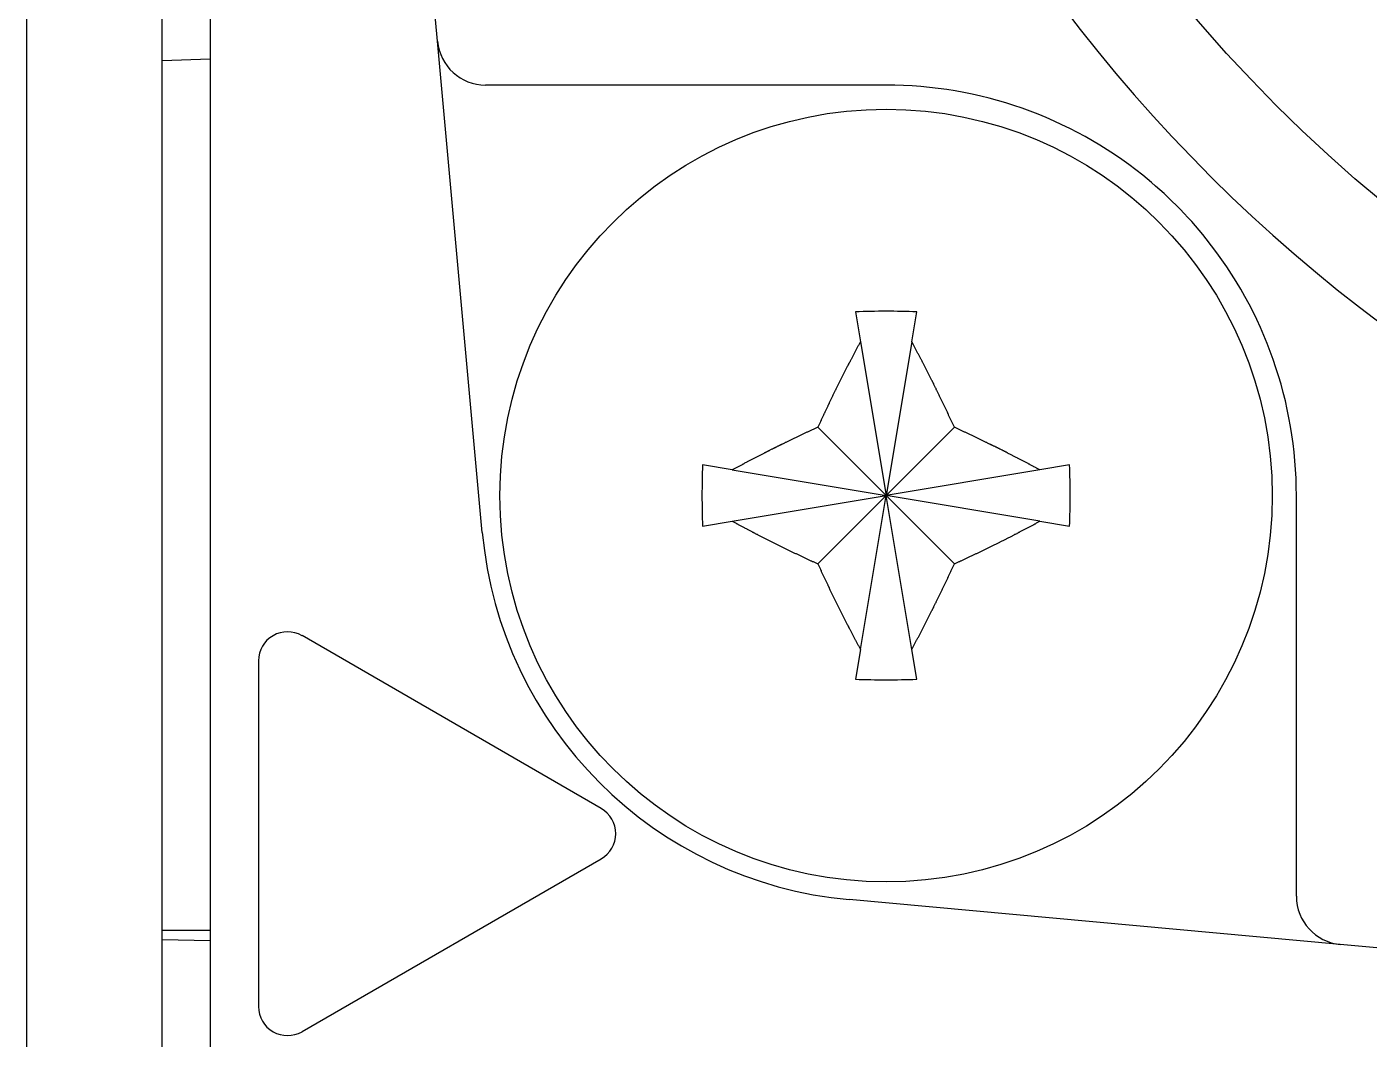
# Model space of a CAD drawing. Extents: x 55 to 320, y 62 to 485.
# Drawn here: x 60.38 to 74.28, y 83.1 to 93.58 of the extents above; entities that cross this region are included whole.
import ezdxf

# ---------------------------------------------------------------- set-up
doc = ezdxf.new("R2010")
doc.units = 0
doc.header["$MEASUREMENT"] = 0
doc.layers.add('FR_QBM1_G14_40U', color=7, linetype='CONTINUOUS')

msp = doc.modelspace()

# ---------------------------------------------------------------- linework, layer by layer
at = {"layer": 'FR_QBM1_G14_40U', "color": 5, "linetype": 'Continuous'}
for p, q in [((60.379, 82.738), (60.379, 124.717)), ((61.779, 82.727), (61.779, 124.727)), ((62.279, 124.727), (62.279, 82.727)), ((64.633, 93.432), (63.864, 101.866)), ((65.096, 88.346), (64.633, 93.432)), ((62.279, 93.245), (61.779, 93.227)), ((69.279, 92.977), (65.131, 92.977)), ((68.962, 90.628), (69.013, 90.32)), ((69.544, 90.32), (69.596, 90.628)), ((69.013, 90.32), (69.279, 88.727)), ((69.544, 90.32), (69.279, 88.727)), ((68.572, 89.434), (69.279, 88.727)), ((69.986, 89.434), (69.279, 88.727)), ((67.686, 88.993), (67.378, 89.044)), ((67.686, 88.993), (69.279, 88.727)), ((70.872, 88.993), (69.279, 88.727)), ((71.18, 89.044), (70.872, 88.993)), ((67.686, 88.462), (69.279, 88.727)), ((68.572, 88.02), (69.279, 88.727)), ((69.013, 87.134), (69.279, 88.727)), ((69.544, 87.134), (69.279, 88.727)), ((69.986, 88.02), (69.279, 88.727)), ((70.872, 88.462), (69.279, 88.727)), ((73.529, 84.579), (73.529, 88.727)), ((67.378, 88.41), (67.686, 88.462)), ((70.872, 88.462), (71.18, 88.41)), ((66.329, 85.487), (63.229, 87.277)), ((69.013, 87.134), (68.962, 86.826)), ((69.596, 86.826), (69.544, 87.134)), ((62.779, 87.017), (62.779, 83.437)), ((63.229, 83.178), (66.329, 84.967)), ((73.984, 84.081), (68.898, 84.545)), ((61.779, 84.227), (62.279, 84.227)), ((62.279, 84.119), (61.779, 84.127)), ((82.418, 83.312), (73.984, 84.081))]:
    msp.add_line(p, q, dxfattribs=at)
for points in [[(69.013, 90.32, 0), (69.01, 90.314, 0), (69.006, 90.307, 0), (69.002, 90.3, 0), (68.999, 90.293, 0), (68.995, 90.287, 0), (68.992, 90.28, 0), (68.988, 90.273, 0), (68.984, 90.266, 0), (68.981, 90.26, 0), (68.977, 90.253, 0), (68.974, 90.246, 0), (68.97, 90.239, 0), (68.966, 90.233, 0), (68.963, 90.226, 0), (68.959, 90.219, 0), (68.956, 90.212, 0), (68.952, 90.206, 0), (68.948, 90.199, 0), (68.945, 90.192, 0), (68.941, 90.185, 0), (68.938, 90.178, 0), (68.934, 90.171, 0), (68.93, 90.165, 0), (68.927, 90.158, 0), (68.923, 90.151, 0), (68.92, 90.144, 0), (68.916, 90.137, 0), (68.913, 90.131, 0), (68.909, 90.124, 0), (68.906, 90.117, 0), (68.902, 90.11, 0), (68.898, 90.103, 0), (68.895, 90.097, 0), (68.891, 90.09, 0), (68.888, 90.083, 0), (68.884, 90.076, 0), (68.881, 90.069, 0), (68.877, 90.062, 0), (68.874, 90.055, 0), (68.87, 90.049, 0), (68.867, 90.042, 0), (68.863, 90.035, 0), (68.86, 90.028, 0), (68.856, 90.021, 0), (68.853, 90.014, 0), (68.849, 90.007, 0), (68.846, 90, 0), (68.842, 89.993, 0), (68.838, 89.987, 0), (68.835, 89.98, 0), (68.832, 89.973, 0), (68.828, 89.966, 0), (68.825, 89.959, 0), (68.821, 89.952, 0), (68.818, 89.945, 0), (68.814, 89.938, 0), (68.811, 89.931, 0), (68.807, 89.924, 0), (68.804, 89.918, 0), (68.8, 89.911, 0), (68.797, 89.904, 0), (68.793, 89.897, 0), (68.79, 89.89, 0), (68.786, 89.883, 0), (68.783, 89.876, 0), (68.779, 89.869, 0), (68.776, 89.862, 0), (68.773, 89.855, 0), (68.769, 89.848, 0), (68.766, 89.841, 0), (68.762, 89.834, 0), (68.759, 89.828, 0), (68.755, 89.82, 0), (68.752, 89.814, 0), (68.749, 89.807, 0), (68.745, 89.8, 0), (68.742, 89.793, 0), (68.738, 89.786, 0), (68.735, 89.779, 0), (68.732, 89.772, 0), (68.728, 89.765, 0), (68.725, 89.758, 0), (68.721, 89.751, 0), (68.718, 89.744, 0), (68.715, 89.737, 0), (68.711, 89.73, 0), (68.708, 89.723, 0), (68.704, 89.716, 0), (68.701, 89.709, 0), (68.698, 89.702, 0), (68.694, 89.695, 0), (68.691, 89.688, 0), (68.688, 89.681, 0), (68.684, 89.674, 0), (68.681, 89.667, 0), (68.677, 89.66, 0), (68.674, 89.653, 0), (68.671, 89.646, 0), (68.668, 89.639, 0), (68.664, 89.632, 0), (68.661, 89.625, 0), (68.657, 89.618, 0), (68.654, 89.611, 0), (68.651, 89.604, 0), (68.647, 89.597, 0), (68.644, 89.59, 0), (68.641, 89.582, 0), (68.638, 89.576, 0), (68.634, 89.569, 0), (68.631, 89.561, 0), (68.628, 89.554, 0), (68.624, 89.547, 0), (68.621, 89.54, 0), (68.618, 89.533, 0), (68.615, 89.526, 0), (68.611, 89.519, 0), (68.608, 89.512, 0), (68.605, 89.505, 0), (68.601, 89.498, 0), (68.598, 89.491, 0), (68.595, 89.484, 0), (68.591, 89.477, 0), (68.588, 89.47, 0), (68.585, 89.463, 0), (68.582, 89.455, 0), (68.579, 89.448, 0), (68.575, 89.441, 0), (68.572, 89.434, 0)], [(69.986, 89.434, 0), (69.983, 89.441, 0), (69.979, 89.448, 0), (69.976, 89.455, 0), (69.973, 89.463, 0), (69.97, 89.47, 0), (69.966, 89.477, 0), (69.963, 89.484, 0), (69.96, 89.491, 0), (69.957, 89.498, 0), (69.953, 89.505, 0), (69.95, 89.512, 0), (69.947, 89.519, 0), (69.944, 89.526, 0), (69.94, 89.533, 0), (69.937, 89.54, 0), (69.934, 89.547, 0), (69.93, 89.554, 0), (69.927, 89.561, 0), (69.924, 89.569, 0), (69.92, 89.576, 0), (69.917, 89.582, 0), (69.914, 89.59, 0), (69.91, 89.597, 0), (69.907, 89.604, 0), (69.904, 89.611, 0), (69.9, 89.618, 0), (69.897, 89.625, 0), (69.894, 89.632, 0), (69.89, 89.639, 0), (69.887, 89.646, 0), (69.884, 89.653, 0), (69.88, 89.66, 0), (69.877, 89.667, 0), (69.874, 89.674, 0), (69.87, 89.681, 0), (69.867, 89.688, 0), (69.864, 89.695, 0), (69.86, 89.702, 0), (69.857, 89.709, 0), (69.853, 89.716, 0), (69.85, 89.723, 0), (69.847, 89.73, 0), (69.843, 89.737, 0), (69.84, 89.744, 0), (69.837, 89.751, 0), (69.833, 89.758, 0), (69.83, 89.765, 0), (69.826, 89.772, 0), (69.823, 89.779, 0), (69.82, 89.786, 0), (69.816, 89.793, 0), (69.813, 89.8, 0), (69.809, 89.807, 0), (69.806, 89.814, 0), (69.802, 89.82, 0), (69.799, 89.828, 0), (69.796, 89.834, 0), (69.792, 89.841, 0), (69.789, 89.848, 0), (69.785, 89.855, 0), (69.782, 89.862, 0), (69.778, 89.869, 0), (69.775, 89.876, 0), (69.772, 89.883, 0), (69.768, 89.89, 0), (69.765, 89.897, 0), (69.761, 89.904, 0), (69.758, 89.911, 0), (69.754, 89.918, 0), (69.751, 89.924, 0), (69.747, 89.931, 0), (69.744, 89.938, 0), (69.74, 89.945, 0), (69.737, 89.952, 0), (69.733, 89.959, 0), (69.73, 89.966, 0), (69.726, 89.973, 0), (69.723, 89.98, 0), (69.719, 89.987, 0), (69.716, 89.993, 0), (69.712, 90, 0), (69.709, 90.007, 0), (69.705, 90.014, 0), (69.702, 90.021, 0), (69.698, 90.028, 0), (69.695, 90.035, 0), (69.691, 90.042, 0), (69.688, 90.049, 0), (69.684, 90.055, 0), (69.681, 90.062, 0), (69.677, 90.069, 0), (69.674, 90.076, 0), (69.67, 90.083, 0), (69.667, 90.09, 0), (69.663, 90.097, 0), (69.659, 90.103, 0), (69.656, 90.11, 0), (69.652, 90.117, 0), (69.649, 90.124, 0), (69.645, 90.131, 0), (69.642, 90.137, 0), (69.638, 90.144, 0), (69.635, 90.151, 0), (69.631, 90.158, 0), (69.627, 90.165, 0), (69.624, 90.171, 0), (69.62, 90.178, 0), (69.617, 90.185, 0), (69.613, 90.192, 0), (69.609, 90.199, 0), (69.606, 90.206, 0), (69.602, 90.212, 0), (69.599, 90.219, 0), (69.595, 90.226, 0), (69.592, 90.233, 0), (69.588, 90.239, 0), (69.584, 90.246, 0), (69.581, 90.253, 0), (69.577, 90.26, 0), (69.573, 90.266, 0), (69.57, 90.273, 0), (69.566, 90.28, 0), (69.563, 90.287, 0), (69.559, 90.293, 0), (69.555, 90.3, 0), (69.552, 90.307, 0), (69.548, 90.314, 0), (69.544, 90.32, 0)], [(68.572, 89.434, 0), (68.565, 89.431, 0), (68.558, 89.428, 0), (68.551, 89.424, 0), (68.544, 89.421, 0), (68.537, 89.418, 0), (68.529, 89.415, 0), (68.522, 89.411, 0), (68.515, 89.408, 0), (68.508, 89.405, 0), (68.501, 89.402, 0), (68.494, 89.398, 0), (68.487, 89.395, 0), (68.48, 89.392, 0), (68.473, 89.388, 0), (68.466, 89.385, 0), (68.459, 89.382, 0), (68.452, 89.379, 0), (68.445, 89.375, 0), (68.438, 89.372, 0), (68.431, 89.369, 0), (68.424, 89.365, 0), (68.417, 89.362, 0), (68.41, 89.359, 0), (68.403, 89.355, 0), (68.395, 89.352, 0), (68.388, 89.349, 0), (68.382, 89.345, 0), (68.374, 89.342, 0), (68.367, 89.339, 0), (68.36, 89.335, 0), (68.353, 89.332, 0), (68.346, 89.329, 0), (68.339, 89.325, 0), (68.332, 89.322, 0), (68.325, 89.319, 0), (68.318, 89.315, 0), (68.311, 89.312, 0), (68.304, 89.308, 0), (68.297, 89.305, 0), (68.29, 89.302, 0), (68.283, 89.298, 0), (68.276, 89.295, 0), (68.269, 89.292, 0), (68.262, 89.288, 0), (68.255, 89.285, 0), (68.248, 89.281, 0), (68.241, 89.278, 0), (68.234, 89.275, 0), (68.228, 89.271, 0), (68.221, 89.268, 0), (68.213, 89.264, 0), (68.207, 89.261, 0), (68.2, 89.258, 0), (68.193, 89.254, 0), (68.186, 89.251, 0), (68.179, 89.247, 0), (68.172, 89.244, 0), (68.165, 89.24, 0), (68.158, 89.237, 0), (68.151, 89.234, 0), (68.144, 89.23, 0), (68.137, 89.227, 0), (68.13, 89.223, 0), (68.123, 89.22, 0), (68.116, 89.216, 0), (68.109, 89.213, 0), (68.102, 89.209, 0), (68.096, 89.206, 0), (68.089, 89.203, 0), (68.082, 89.199, 0), (68.075, 89.196, 0), (68.068, 89.192, 0), (68.061, 89.189, 0), (68.054, 89.185, 0), (68.047, 89.182, 0), (68.04, 89.178, 0), (68.033, 89.175, 0), (68.026, 89.171, 0), (68.02, 89.168, 0), (68.013, 89.164, 0), (68.006, 89.161, 0), (67.999, 89.157, 0), (67.992, 89.154, 0), (67.985, 89.15, 0), (67.978, 89.147, 0), (67.971, 89.143, 0), (67.965, 89.14, 0), (67.958, 89.136, 0), (67.951, 89.132, 0), (67.944, 89.129, 0), (67.937, 89.126, 0), (67.93, 89.122, 0), (67.923, 89.118, 0), (67.917, 89.115, 0), (67.91, 89.111, 0), (67.903, 89.108, 0), (67.896, 89.104, 0), (67.889, 89.101, 0), (67.882, 89.097, 0), (67.876, 89.094, 0), (67.869, 89.09, 0), (67.862, 89.086, 0), (67.855, 89.083, 0), (67.848, 89.079, 0), (67.841, 89.076, 0), (67.835, 89.072, 0), (67.828, 89.069, 0), (67.821, 89.065, 0), (67.814, 89.061, 0), (67.808, 89.058, 0), (67.801, 89.054, 0), (67.794, 89.051, 0), (67.787, 89.047, 0), (67.78, 89.043, 0), (67.774, 89.04, 0), (67.767, 89.036, 0), (67.76, 89.033, 0), (67.753, 89.029, 0), (67.746, 89.025, 0), (67.74, 89.022, 0), (67.733, 89.018, 0), (67.726, 89.014, 0), (67.719, 89.011, 0), (67.713, 89.007, 0), (67.706, 89.004, 0), (67.699, 89, 0), (67.693, 88.996, 0), (67.686, 88.993, 0)], [(70.872, 88.993, 0), (70.865, 88.996, 0), (70.859, 89, 0), (70.852, 89.004, 0), (70.845, 89.007, 0), (70.838, 89.011, 0), (70.832, 89.014, 0), (70.825, 89.018, 0), (70.818, 89.022, 0), (70.811, 89.025, 0), (70.805, 89.029, 0), (70.798, 89.033, 0), (70.791, 89.036, 0), (70.784, 89.04, 0), (70.778, 89.043, 0), (70.771, 89.047, 0), (70.764, 89.051, 0), (70.757, 89.054, 0), (70.75, 89.058, 0), (70.744, 89.061, 0), (70.737, 89.065, 0), (70.73, 89.069, 0), (70.723, 89.072, 0), (70.716, 89.076, 0), (70.71, 89.079, 0), (70.703, 89.083, 0), (70.696, 89.086, 0), (70.689, 89.09, 0), (70.682, 89.094, 0), (70.675, 89.097, 0), (70.669, 89.101, 0), (70.662, 89.104, 0), (70.655, 89.108, 0), (70.648, 89.111, 0), (70.641, 89.115, 0), (70.635, 89.118, 0), (70.628, 89.122, 0), (70.621, 89.126, 0), (70.614, 89.129, 0), (70.607, 89.132, 0), (70.6, 89.136, 0), (70.593, 89.14, 0), (70.587, 89.143, 0), (70.58, 89.147, 0), (70.573, 89.15, 0), (70.566, 89.154, 0), (70.559, 89.157, 0), (70.552, 89.161, 0), (70.545, 89.164, 0), (70.538, 89.168, 0), (70.531, 89.171, 0), (70.525, 89.175, 0), (70.518, 89.178, 0), (70.511, 89.182, 0), (70.504, 89.185, 0), (70.497, 89.189, 0), (70.49, 89.192, 0), (70.483, 89.196, 0), (70.476, 89.199, 0), (70.469, 89.203, 0), (70.462, 89.206, 0), (70.456, 89.209, 0), (70.449, 89.213, 0), (70.442, 89.216, 0), (70.435, 89.22, 0), (70.428, 89.223, 0), (70.421, 89.227, 0), (70.414, 89.23, 0), (70.407, 89.234, 0), (70.4, 89.237, 0), (70.393, 89.24, 0), (70.386, 89.244, 0), (70.379, 89.247, 0), (70.372, 89.251, 0), (70.365, 89.254, 0), (70.358, 89.258, 0), (70.351, 89.261, 0), (70.344, 89.264, 0), (70.337, 89.268, 0), (70.331, 89.271, 0), (70.323, 89.275, 0), (70.317, 89.278, 0), (70.309, 89.281, 0), (70.303, 89.285, 0), (70.296, 89.288, 0), (70.289, 89.292, 0), (70.282, 89.295, 0), (70.275, 89.298, 0), (70.268, 89.302, 0), (70.261, 89.305, 0), (70.254, 89.308, 0), (70.247, 89.312, 0), (70.24, 89.315, 0), (70.233, 89.319, 0), (70.226, 89.322, 0), (70.219, 89.325, 0), (70.212, 89.329, 0), (70.205, 89.332, 0), (70.198, 89.335, 0), (70.191, 89.339, 0), (70.183, 89.342, 0), (70.177, 89.345, 0), (70.169, 89.349, 0), (70.162, 89.352, 0), (70.155, 89.355, 0), (70.148, 89.359, 0), (70.141, 89.362, 0), (70.134, 89.365, 0), (70.127, 89.369, 0), (70.12, 89.372, 0), (70.113, 89.375, 0), (70.106, 89.379, 0), (70.099, 89.382, 0), (70.092, 89.385, 0), (70.085, 89.388, 0), (70.078, 89.392, 0), (70.071, 89.395, 0), (70.064, 89.398, 0), (70.057, 89.402, 0), (70.05, 89.405, 0), (70.043, 89.408, 0), (70.035, 89.411, 0), (70.028, 89.415, 0), (70.021, 89.418, 0), (70.014, 89.421, 0), (70.007, 89.424, 0), (70, 89.428, 0), (69.993, 89.431, 0), (69.986, 89.434, 0)], [(67.686, 88.462, 0), (67.693, 88.458, 0), (67.699, 88.454, 0), (67.706, 88.451, 0), (67.713, 88.447, 0), (67.719, 88.444, 0), (67.726, 88.44, 0), (67.733, 88.436, 0), (67.74, 88.433, 0), (67.746, 88.429, 0), (67.753, 88.425, 0), (67.76, 88.422, 0), (67.767, 88.418, 0), (67.774, 88.415, 0), (67.78, 88.411, 0), (67.787, 88.407, 0), (67.794, 88.404, 0), (67.801, 88.4, 0), (67.808, 88.397, 0), (67.814, 88.393, 0), (67.821, 88.389, 0), (67.828, 88.386, 0), (67.835, 88.382, 0), (67.841, 88.379, 0), (67.848, 88.375, 0), (67.855, 88.372, 0), (67.862, 88.368, 0), (67.869, 88.365, 0), (67.876, 88.361, 0), (67.882, 88.357, 0), (67.889, 88.354, 0), (67.896, 88.35, 0), (67.903, 88.347, 0), (67.91, 88.343, 0), (67.917, 88.34, 0), (67.923, 88.336, 0), (67.93, 88.332, 0), (67.937, 88.329, 0), (67.944, 88.326, 0), (67.951, 88.322, 0), (67.958, 88.318, 0), (67.965, 88.315, 0), (67.971, 88.311, 0), (67.978, 88.308, 0), (67.985, 88.304, 0), (67.992, 88.301, 0), (67.999, 88.297, 0), (68.006, 88.294, 0), (68.013, 88.29, 0), (68.02, 88.287, 0), (68.026, 88.283, 0), (68.033, 88.28, 0), (68.04, 88.276, 0), (68.047, 88.273, 0), (68.054, 88.269, 0), (68.061, 88.266, 0), (68.068, 88.262, 0), (68.075, 88.259, 0), (68.082, 88.255, 0), (68.089, 88.252, 0), (68.096, 88.249, 0), (68.102, 88.245, 0), (68.109, 88.242, 0), (68.116, 88.238, 0), (68.123, 88.235, 0), (68.13, 88.231, 0), (68.137, 88.228, 0), (68.144, 88.224, 0), (68.151, 88.221, 0), (68.158, 88.217, 0), (68.165, 88.214, 0), (68.172, 88.211, 0), (68.179, 88.207, 0), (68.186, 88.204, 0), (68.193, 88.2, 0), (68.2, 88.197, 0), (68.207, 88.194, 0), (68.213, 88.19, 0), (68.221, 88.187, 0), (68.228, 88.183, 0), (68.234, 88.18, 0), (68.241, 88.176, 0), (68.248, 88.173, 0), (68.255, 88.17, 0), (68.262, 88.166, 0), (68.269, 88.163, 0), (68.276, 88.159, 0), (68.283, 88.156, 0), (68.29, 88.153, 0), (68.297, 88.149, 0), (68.304, 88.146, 0), (68.311, 88.143, 0), (68.318, 88.139, 0), (68.325, 88.136, 0), (68.332, 88.132, 0), (68.339, 88.129, 0), (68.346, 88.126, 0), (68.353, 88.123, 0), (68.36, 88.119, 0), (68.367, 88.116, 0), (68.374, 88.112, 0), (68.382, 88.109, 0), (68.388, 88.106, 0), (68.395, 88.102, 0), (68.403, 88.099, 0), (68.41, 88.096, 0), (68.417, 88.093, 0), (68.424, 88.089, 0), (68.431, 88.086, 0), (68.438, 88.082, 0), (68.445, 88.079, 0), (68.452, 88.076, 0), (68.459, 88.073, 0), (68.466, 88.069, 0), (68.473, 88.066, 0), (68.48, 88.063, 0), (68.487, 88.059, 0), (68.494, 88.056, 0), (68.501, 88.053, 0), (68.508, 88.05, 0), (68.515, 88.046, 0), (68.522, 88.043, 0), (68.529, 88.04, 0), (68.537, 88.037, 0), (68.544, 88.033, 0), (68.551, 88.03, 0), (68.558, 88.027, 0), (68.565, 88.023, 0), (68.572, 88.02, 0)], [(69.986, 88.02, 0), (69.993, 88.023, 0), (70, 88.027, 0), (70.007, 88.03, 0), (70.014, 88.033, 0), (70.021, 88.037, 0), (70.028, 88.04, 0), (70.035, 88.043, 0), (70.043, 88.046, 0), (70.05, 88.05, 0), (70.057, 88.053, 0), (70.064, 88.056, 0), (70.071, 88.059, 0), (70.078, 88.063, 0), (70.085, 88.066, 0), (70.092, 88.069, 0), (70.099, 88.073, 0), (70.106, 88.076, 0), (70.113, 88.079, 0), (70.12, 88.082, 0), (70.127, 88.086, 0), (70.134, 88.089, 0), (70.141, 88.093, 0), (70.148, 88.096, 0), (70.155, 88.099, 0), (70.162, 88.102, 0), (70.169, 88.106, 0), (70.177, 88.109, 0), (70.183, 88.112, 0), (70.191, 88.116, 0), (70.198, 88.119, 0), (70.205, 88.123, 0), (70.212, 88.126, 0), (70.219, 88.129, 0), (70.226, 88.132, 0), (70.233, 88.136, 0), (70.24, 88.139, 0), (70.247, 88.143, 0), (70.254, 88.146, 0), (70.261, 88.149, 0), (70.268, 88.153, 0), (70.275, 88.156, 0), (70.282, 88.159, 0), (70.289, 88.163, 0), (70.296, 88.166, 0), (70.303, 88.17, 0), (70.309, 88.173, 0), (70.317, 88.176, 0), (70.323, 88.18, 0), (70.331, 88.183, 0), (70.337, 88.187, 0), (70.344, 88.19, 0), (70.351, 88.194, 0), (70.358, 88.197, 0), (70.365, 88.2, 0), (70.372, 88.204, 0), (70.379, 88.207, 0), (70.386, 88.211, 0), (70.393, 88.214, 0), (70.4, 88.217, 0), (70.407, 88.221, 0), (70.414, 88.224, 0), (70.421, 88.228, 0), (70.428, 88.231, 0), (70.435, 88.235, 0), (70.442, 88.238, 0), (70.449, 88.242, 0), (70.456, 88.245, 0), (70.462, 88.249, 0), (70.469, 88.252, 0), (70.476, 88.255, 0), (70.483, 88.259, 0), (70.49, 88.262, 0), (70.497, 88.266, 0), (70.504, 88.269, 0), (70.511, 88.273, 0), (70.518, 88.276, 0), (70.525, 88.28, 0), (70.531, 88.283, 0), (70.538, 88.287, 0), (70.545, 88.29, 0), (70.552, 88.294, 0), (70.559, 88.297, 0), (70.566, 88.301, 0), (70.573, 88.304, 0), (70.58, 88.308, 0), (70.587, 88.311, 0), (70.593, 88.315, 0), (70.6, 88.318, 0), (70.607, 88.322, 0), (70.614, 88.326, 0), (70.621, 88.329, 0), (70.628, 88.332, 0), (70.635, 88.336, 0), (70.641, 88.34, 0), (70.648, 88.343, 0), (70.655, 88.347, 0), (70.662, 88.35, 0), (70.669, 88.354, 0), (70.675, 88.357, 0), (70.682, 88.361, 0), (70.689, 88.365, 0), (70.696, 88.368, 0), (70.703, 88.372, 0), (70.71, 88.375, 0), (70.716, 88.379, 0), (70.723, 88.382, 0), (70.73, 88.386, 0), (70.737, 88.389, 0), (70.744, 88.393, 0), (70.75, 88.397, 0), (70.757, 88.4, 0), (70.764, 88.404, 0), (70.771, 88.407, 0), (70.778, 88.411, 0), (70.784, 88.415, 0), (70.791, 88.418, 0), (70.798, 88.422, 0), (70.805, 88.425, 0), (70.811, 88.429, 0), (70.818, 88.433, 0), (70.825, 88.436, 0), (70.832, 88.44, 0), (70.838, 88.444, 0), (70.845, 88.447, 0), (70.852, 88.451, 0), (70.859, 88.454, 0), (70.865, 88.458, 0), (70.872, 88.462, 0)], [(68.572, 88.02, 0), (68.575, 88.013, 0), (68.579, 88.006, 0), (68.582, 87.999, 0), (68.585, 87.992, 0), (68.588, 87.985, 0), (68.591, 87.978, 0), (68.595, 87.971, 0), (68.598, 87.964, 0), (68.601, 87.957, 0), (68.605, 87.95, 0), (68.608, 87.942, 0), (68.611, 87.935, 0), (68.615, 87.928, 0), (68.618, 87.921, 0), (68.621, 87.914, 0), (68.624, 87.907, 0), (68.628, 87.9, 0), (68.631, 87.893, 0), (68.634, 87.886, 0), (68.638, 87.879, 0), (68.641, 87.872, 0), (68.644, 87.865, 0), (68.647, 87.858, 0), (68.651, 87.851, 0), (68.654, 87.844, 0), (68.657, 87.837, 0), (68.661, 87.83, 0), (68.664, 87.823, 0), (68.668, 87.816, 0), (68.671, 87.809, 0), (68.674, 87.802, 0), (68.677, 87.795, 0), (68.681, 87.788, 0), (68.684, 87.781, 0), (68.688, 87.774, 0), (68.691, 87.767, 0), (68.694, 87.76, 0), (68.698, 87.753, 0), (68.701, 87.746, 0), (68.704, 87.739, 0), (68.708, 87.732, 0), (68.711, 87.725, 0), (68.715, 87.718, 0), (68.718, 87.711, 0), (68.721, 87.704, 0), (68.725, 87.697, 0), (68.728, 87.69, 0), (68.732, 87.683, 0), (68.735, 87.676, 0), (68.738, 87.669, 0), (68.742, 87.662, 0), (68.745, 87.655, 0), (68.749, 87.648, 0), (68.752, 87.641, 0), (68.755, 87.634, 0), (68.759, 87.627, 0), (68.762, 87.62, 0), (68.766, 87.613, 0), (68.769, 87.606, 0), (68.773, 87.599, 0), (68.776, 87.592, 0), (68.779, 87.585, 0), (68.783, 87.578, 0), (68.786, 87.572, 0), (68.79, 87.564, 0), (68.793, 87.558, 0), (68.797, 87.551, 0), (68.8, 87.544, 0), (68.804, 87.537, 0), (68.807, 87.53, 0), (68.811, 87.523, 0), (68.814, 87.516, 0), (68.818, 87.509, 0), (68.821, 87.502, 0), (68.825, 87.495, 0), (68.828, 87.489, 0), (68.832, 87.482, 0), (68.835, 87.475, 0), (68.838, 87.468, 0), (68.842, 87.461, 0), (68.846, 87.454, 0), (68.849, 87.447, 0), (68.853, 87.44, 0), (68.856, 87.433, 0), (68.86, 87.427, 0), (68.863, 87.42, 0), (68.867, 87.413, 0), (68.87, 87.406, 0), (68.874, 87.399, 0), (68.877, 87.392, 0), (68.881, 87.385, 0), (68.884, 87.379, 0), (68.888, 87.372, 0), (68.891, 87.365, 0), (68.895, 87.358, 0), (68.898, 87.351, 0), (68.902, 87.344, 0), (68.906, 87.338, 0), (68.909, 87.331, 0), (68.913, 87.324, 0), (68.916, 87.317, 0), (68.92, 87.31, 0), (68.923, 87.303, 0), (68.927, 87.297, 0), (68.93, 87.29, 0), (68.934, 87.283, 0), (68.938, 87.276, 0), (68.941, 87.269, 0), (68.945, 87.263, 0), (68.948, 87.256, 0), (68.952, 87.249, 0), (68.956, 87.242, 0), (68.959, 87.235, 0), (68.963, 87.229, 0), (68.966, 87.222, 0), (68.97, 87.215, 0), (68.974, 87.208, 0), (68.977, 87.202, 0), (68.981, 87.195, 0), (68.984, 87.188, 0), (68.988, 87.181, 0), (68.992, 87.175, 0), (68.995, 87.168, 0), (68.999, 87.161, 0), (69.002, 87.154, 0), (69.006, 87.148, 0), (69.01, 87.141, 0), (69.013, 87.134, 0)], [(69.544, 87.134, 0), (69.548, 87.141, 0), (69.552, 87.148, 0), (69.555, 87.154, 0), (69.559, 87.161, 0), (69.563, 87.168, 0), (69.566, 87.175, 0), (69.57, 87.181, 0), (69.573, 87.188, 0), (69.577, 87.195, 0), (69.581, 87.202, 0), (69.584, 87.208, 0), (69.588, 87.215, 0), (69.592, 87.222, 0), (69.595, 87.229, 0), (69.599, 87.235, 0), (69.602, 87.242, 0), (69.606, 87.249, 0), (69.609, 87.256, 0), (69.613, 87.263, 0), (69.617, 87.269, 0), (69.62, 87.276, 0), (69.624, 87.283, 0), (69.627, 87.29, 0), (69.631, 87.297, 0), (69.635, 87.303, 0), (69.638, 87.31, 0), (69.642, 87.317, 0), (69.645, 87.324, 0), (69.649, 87.331, 0), (69.652, 87.338, 0), (69.656, 87.344, 0), (69.659, 87.351, 0), (69.663, 87.358, 0), (69.667, 87.365, 0), (69.67, 87.372, 0), (69.674, 87.379, 0), (69.677, 87.385, 0), (69.681, 87.392, 0), (69.684, 87.399, 0), (69.688, 87.406, 0), (69.691, 87.413, 0), (69.695, 87.42, 0), (69.698, 87.427, 0), (69.702, 87.433, 0), (69.705, 87.44, 0), (69.709, 87.447, 0), (69.712, 87.454, 0), (69.716, 87.461, 0), (69.719, 87.468, 0), (69.723, 87.475, 0), (69.726, 87.482, 0), (69.73, 87.489, 0), (69.733, 87.495, 0), (69.737, 87.502, 0), (69.74, 87.509, 0), (69.744, 87.516, 0), (69.747, 87.523, 0), (69.751, 87.53, 0), (69.754, 87.537, 0), (69.758, 87.544, 0), (69.761, 87.551, 0), (69.765, 87.558, 0), (69.768, 87.564, 0), (69.772, 87.572, 0), (69.775, 87.578, 0), (69.778, 87.585, 0), (69.782, 87.592, 0), (69.785, 87.599, 0), (69.789, 87.606, 0), (69.792, 87.613, 0), (69.796, 87.62, 0), (69.799, 87.627, 0), (69.802, 87.634, 0), (69.806, 87.641, 0), (69.809, 87.648, 0), (69.813, 87.655, 0), (69.816, 87.662, 0), (69.82, 87.669, 0), (69.823, 87.676, 0), (69.826, 87.683, 0), (69.83, 87.69, 0), (69.833, 87.697, 0), (69.837, 87.704, 0), (69.84, 87.711, 0), (69.843, 87.718, 0), (69.847, 87.725, 0), (69.85, 87.732, 0), (69.853, 87.739, 0), (69.857, 87.746, 0), (69.86, 87.753, 0), (69.864, 87.76, 0), (69.867, 87.767, 0), (69.87, 87.774, 0), (69.874, 87.781, 0), (69.877, 87.788, 0), (69.88, 87.795, 0), (69.884, 87.802, 0), (69.887, 87.809, 0), (69.89, 87.816, 0), (69.894, 87.823, 0), (69.897, 87.83, 0), (69.9, 87.837, 0), (69.904, 87.844, 0), (69.907, 87.851, 0), (69.91, 87.858, 0), (69.914, 87.865, 0), (69.917, 87.872, 0), (69.92, 87.879, 0), (69.924, 87.886, 0), (69.927, 87.893, 0), (69.93, 87.9, 0), (69.934, 87.907, 0), (69.937, 87.914, 0), (69.94, 87.921, 0), (69.944, 87.928, 0), (69.947, 87.935, 0), (69.95, 87.942, 0), (69.953, 87.95, 0), (69.957, 87.957, 0), (69.96, 87.964, 0), (69.963, 87.971, 0), (69.966, 87.978, 0), (69.97, 87.985, 0), (69.973, 87.992, 0), (69.976, 87.999, 0), (69.979, 88.006, 0), (69.983, 88.013, 0), (69.986, 88.02, 0)]]:
    msp.add_polyline3d(points, dxfattribs=at)
for centre, radius in [((84.279, 103.727), 15.5), ((69.279, 88.727), 4)]:
    msp.add_circle(centre, radius, dxfattribs=at)
for centre, radius, start, end in [((84.279, 103.727), 16.5, 204.62, 335.38), ((65.131, 93.477), 0.5, 185.2095, 270), ((69.279, 88.727), 4.25, 51.2894, 90), ((69.279, 88.727), 4.25, 38.7106, 51.2894), ((69.279, 88.727), 4.25, 0, 38.7106), ((69.279, 82.661), 7.974, 87.7229, 92.2771), ((75.346, 88.727), 7.974, 177.7229, 182.2771), ((63.212, 88.727), 7.974, 357.7229, 2.2771), ((69.279, 88.727), 4.2, 185.2095, 264.7905), ((63.079, 87.017), 0.3, 60, 180), ((69.279, 94.794), 7.974, 267.7229, 272.2771), ((66.179, 85.227), 0.3, 300, 60), ((74.029, 84.579), 0.5, 180, 264.7905), ((63.079, 83.437), 0.3, 180, 300)]:
    msp.add_arc(centre, radius, start, end, dxfattribs=at)

doc.saveas('drawing.dxf')
